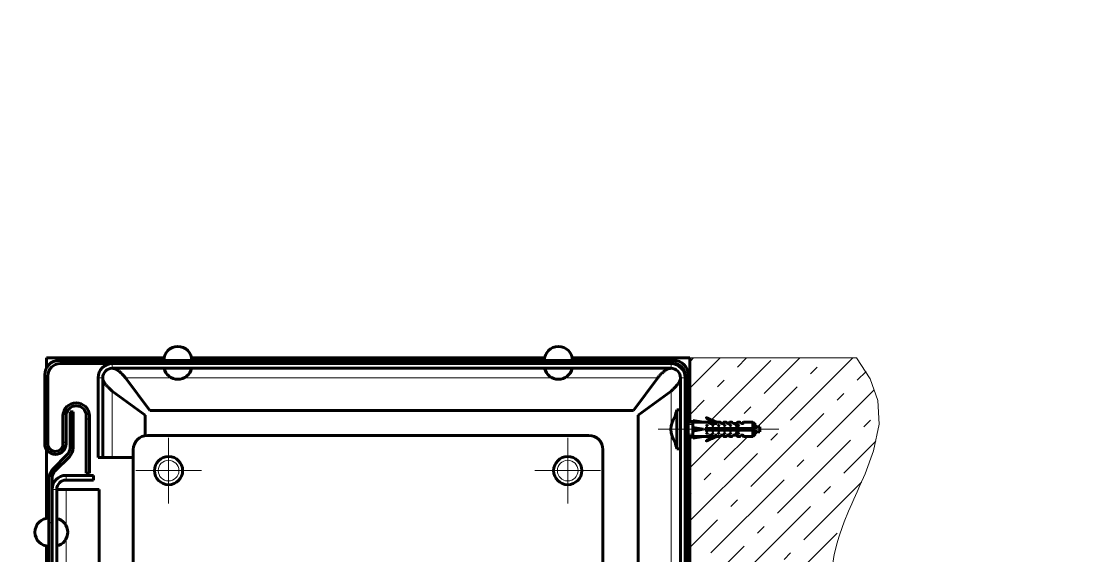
# Model space of a CAD drawing. Header units: millimetres. Extents: x 0 to 841, y 0 to 594.
# Drawn here: x 565.8 to 680.4, y 537.1 to 594 of the extents above; entities that cross this region are included whole.
import ezdxf

# ---------------------------------------------------------------- set-up
doc = ezdxf.new("R2010")
doc.units = ezdxf.units.MM
for name, pattern in [('K5LT_AXLED', [19.5, 15, -1.5, 1.5, -1.5]), ('K5LT_BASIC', [0]), ('K5LT_THIN', [0])]:
    doc.linetypes.add(name, pattern=pattern)
doc.layers.add('Системный слой (1)', color=7, linetype='Continuous', true_color=0x909090)
pattern_1 = [(45, (0, 0), (-3.535534, 3.535534), [])]

# ---------------------------------------------------------------- blocks, each defined once
blk = doc.blocks.new('U684')
at = {"layer": 'Системный слой (1)', "color": 5, "linetype": 'K5LT_BASIC', "lineweight": 60, "true_color": 0x0000ff}
for p, q in [((634.2, 556.72), (634.16, 556.69)), ((634.23, 556.75), (634.2, 556.72)), ((634.25, 556.76), (634.23, 556.75)), ((634.26, 556.77), (634.25, 556.76)), ((634.27, 556.78), (634.26, 556.77)), ((634.26, 556.77), (634.26, 556.77)), ((634.3, 556.8), (634.27, 556.78)), ((634.33, 556.83), (634.3, 556.8)), ((634.35, 556.84), (634.33, 556.83)), ((634.36, 556.85), (634.35, 556.84)), ((634.37, 556.85), (634.36, 556.85)), ((634.36, 556.85), (634.36, 556.85)), ((634.4, 556.87), (634.37, 556.85)), ((634.44, 556.9), (634.4, 556.87)), ((634.45, 556.91), (634.44, 556.9)), ((634.46, 556.91), (634.45, 556.91)), ((634.47, 556.91), (634.46, 556.91)), ((634.5, 556.93), (634.47, 556.92)), ((634.47, 556.92), (634.47, 556.91)), ((634.54, 556.95), (634.5, 556.93)), ((634.55, 556.96), (634.54, 556.95)), ((634.56, 556.97), (634.55, 556.96)), ((634.57, 556.97), (634.56, 556.97)), ((634.6, 556.99), (634.57, 556.97)), ((634.57, 556.97), (634.57, 556.97)), ((634.64, 557), (634.6, 556.99)), ((634.66, 557.01), (634.64, 557)), ((634.67, 557.01), (634.66, 557.01)), ((634.71, 557.02), (634.67, 557.01)), ((634.67, 557.01), (634.67, 557.01)), ((634.67, 557.01), (634.67, 557.01)), ((634.74, 557.04), (634.71, 557.02)), ((634.76, 557.04), (634.74, 557.04)), ((634.77, 557.04), (634.76, 557.04)), ((634.81, 557.05), (634.77, 557.04)), ((634.77, 557.04), (634.77, 557.04)), ((634.77, 557.04), (634.77, 557.04)), ((634.84, 557.06), (634.81, 557.05)), ((634.86, 557.06), (634.84, 557.06)), ((634.87, 557.06), (634.86, 557.06)), ((634.98, 557.07), (634.87, 557.06)), ((634.87, 557.06), (634.87, 557.06)), ((634.87, 557.06), (634.87, 557.06)), ((633.62, 556.14), (633.56, 556.07)), ((633.69, 556.21), (633.62, 556.14)), ((633.72, 556.25), (633.69, 556.21)), ((633.74, 556.27), (633.72, 556.25)), ((633.75, 556.28), (633.74, 556.27)), ((633.76, 556.29), (633.75, 556.28)), ((633.79, 556.32), (633.76, 556.29)), ((633.76, 556.29), (633.76, 556.29)), ((633.83, 556.36), (633.79, 556.32)), ((633.84, 556.38), (633.83, 556.36)), ((633.85, 556.39), (633.84, 556.38)), ((633.86, 556.4), (633.85, 556.39)), ((633.89, 556.43), (633.86, 556.4)), ((633.86, 556.4), (633.86, 556.4)), ((633.93, 556.47), (633.89, 556.43)), ((633.95, 556.49), (633.93, 556.47)), ((633.96, 556.5), (633.95, 556.5)), ((633.95, 556.5), (633.95, 556.49)), ((633.99, 556.53), (633.96, 556.5)), ((633.96, 556.5), (633.96, 556.5)), ((634.03, 556.57), (633.99, 556.53)), ((634.05, 556.59), (634.03, 556.57)), ((634.06, 556.59), (634.05, 556.59)), ((634.1, 556.63), (634.06, 556.6)), ((634.06, 556.6), (634.06, 556.6)), ((634.06, 556.6), (634.06, 556.59)), ((634.13, 556.66), (634.1, 556.63)), ((634.15, 556.68), (634.13, 556.66)), ((634.16, 556.69), (634.15, 556.68)), ((634.16, 556.69), (634.16, 556.69)), ((634.16, 556.69), (634.16, 556.69))]:
    blk.add_line(p, q, dxfattribs=at)
blk = doc.blocks.new('U685')
at = {"layer": 'Системный слой (1)', "color": 5, "linetype": 'K5LT_BASIC', "lineweight": 60, "true_color": 0x0000ff}
for p, q in [((574.48, 556.07), (574.48, 555.97)), ((574.48, 555.97), (574.48, 555.96)), ((574.48, 555.96), (574.48, 555.96)), ((574.48, 555.96), (574.49, 555.95)), ((574.49, 555.95), (574.49, 555.93)), ((574.49, 555.93), (574.49, 555.9)), ((574.49, 555.9), (574.5, 555.87)), ((574.5, 555.87), (574.5, 555.86)), ((574.5, 555.86), (574.5, 555.86)), ((574.5, 555.86), (574.51, 555.85)), ((574.51, 555.85), (574.51, 555.83)), ((574.51, 555.83), (574.52, 555.8)), ((574.52, 555.8), (574.53, 555.76)), ((574.53, 555.76), (574.53, 555.76)), ((574.53, 555.76), (574.54, 555.76)), ((574.54, 555.76), (574.54, 555.75)), ((574.54, 555.75), (574.55, 555.73)), ((574.55, 555.73), (574.56, 555.7)), ((574.56, 555.7), (574.58, 555.66)), ((574.58, 555.66), (574.58, 555.66)), ((574.58, 555.66), (574.58, 555.66)), ((574.58, 555.66), (574.58, 555.65)), ((574.58, 555.65), (574.59, 555.63)), ((574.59, 555.63), (574.61, 555.6)), ((574.61, 555.6), (574.63, 555.56)), ((574.63, 555.56), (574.63, 555.56)), ((574.63, 555.56), (574.63, 555.55)), ((574.63, 555.55), (574.64, 555.55)), ((574.64, 555.55), (574.65, 555.53)), ((574.65, 555.53), (574.67, 555.49)), ((574.67, 555.49), (574.7, 555.46)), ((574.7, 555.46), (574.7, 555.46)), ((574.7, 555.46), (574.7, 555.45)), ((574.7, 555.45), (574.71, 555.44)), ((574.71, 555.44), (574.72, 555.43)), ((574.72, 555.43), (574.74, 555.39)), ((574.74, 555.39), (574.77, 555.36)), ((574.77, 555.36), (574.77, 555.36)), ((574.77, 555.36), (574.78, 555.35)), ((574.78, 555.35), (574.78, 555.34)), ((574.78, 555.34), (574.8, 555.32)), ((574.8, 555.32), (574.83, 555.29)), ((574.83, 555.29), (574.85, 555.26)), ((574.85, 555.26), (574.86, 555.25)), ((574.86, 555.25), (574.86, 555.25)), ((574.86, 555.25), (574.87, 555.24)), ((574.87, 555.24), (574.88, 555.22)), ((574.88, 555.22), (574.92, 555.19)), ((574.92, 555.19), (574.95, 555.15)), ((574.95, 555.15), (574.95, 555.15)), ((574.95, 555.15), (574.95, 555.15)), ((574.95, 555.15), (574.96, 555.14)), ((574.96, 555.14), (574.98, 555.12)), ((574.98, 555.12), (575.01, 555.09)), ((575.01, 555.09), (575.04, 555.05)), ((575.04, 555.05), (575.05, 555.05)), ((575.05, 555.05), (575.05, 555.05)), ((575.05, 555.05), (575.06, 555.04)), ((575.06, 555.04), (575.08, 555.02)), ((575.08, 555.02), (575.11, 554.98)), ((575.11, 554.98), (575.15, 554.95)), ((575.15, 554.95), (575.15, 554.95)), ((575.15, 554.95), (575.16, 554.94)), ((575.16, 554.94), (575.16, 554.94)), ((575.16, 554.94), (575.18, 554.92)), ((575.18, 554.92), (575.22, 554.88)), ((575.22, 554.88), (575.26, 554.85)), ((575.26, 554.85), (575.26, 554.85)), ((575.26, 554.85), (575.26, 554.84)), ((575.26, 554.84), (575.27, 554.83)), ((575.27, 554.83), (575.29, 554.82)), ((575.29, 554.82), (575.33, 554.78)), ((575.33, 554.78), (575.41, 554.71)), ((575.41, 554.71), (575.48, 554.65))]:
    blk.add_line(p, q, dxfattribs=at)
blk = doc.blocks.new('U686')
at = {"layer": 'Системный слой (1)', "color": 5, "linetype": 'K5LT_BASIC', "lineweight": 60, "true_color": 0x0000ff}
for p, q in [((575.51, 557.07), (575.48, 557.07)), ((575.55, 557.07), (575.51, 557.07)), ((575.56, 557.06), (575.55, 557.07)), ((575.57, 557.06), (575.56, 557.06)), ((575.58, 557.06), (575.57, 557.06)), ((575.61, 557.06), (575.58, 557.06)), ((575.58, 557.06), (575.58, 557.06)), ((575.65, 557.05), (575.61, 557.06)), ((575.66, 557.05), (575.65, 557.05)), ((575.67, 557.05), (575.66, 557.05)), ((575.68, 557.04), (575.67, 557.05)), ((575.71, 557.04), (575.68, 557.04)), ((575.68, 557.04), (575.68, 557.04)), ((575.75, 557.02), (575.71, 557.04)), ((575.77, 557.02), (575.75, 557.02)), ((575.78, 557.01), (575.77, 557.02)), ((575.77, 557.02), (575.77, 557.02)), ((575.81, 557), (575.78, 557.01)), ((575.78, 557.01), (575.78, 557.01)), ((575.85, 556.99), (575.81, 557)), ((575.87, 556.98), (575.85, 556.99)), ((575.88, 556.97), (575.87, 556.98)), ((575.92, 556.95), (575.88, 556.97)), ((575.88, 556.97), (575.88, 556.97)), ((575.88, 556.97), (575.88, 556.97)), ((575.95, 556.94), (575.92, 556.95)), ((575.97, 556.93), (575.95, 556.94)), ((575.98, 556.92), (575.97, 556.93)), ((576.02, 556.9), (575.98, 556.92)), ((575.98, 556.92), (575.98, 556.92)), ((575.98, 556.92), (575.98, 556.92)), ((576.05, 556.87), (576.02, 556.9)), ((576.07, 556.86), (576.05, 556.87)), ((576.08, 556.86), (576.07, 556.86)), ((576.08, 556.85), (576.08, 556.86)), ((576.12, 556.83), (576.08, 556.85)), ((576.08, 556.85), (576.08, 556.85)), ((576.15, 556.8), (576.12, 556.83)), ((576.17, 556.79), (576.15, 556.8)), ((576.18, 556.78), (576.17, 556.79)), ((576.19, 556.78), (576.18, 556.78)), ((576.18, 556.78), (576.18, 556.78)), ((576.22, 556.75), (576.19, 556.78)), ((576.26, 556.72), (576.22, 556.75)), ((576.27, 556.71), (576.26, 556.72)), ((576.28, 556.7), (576.27, 556.71)), ((576.29, 556.7), (576.28, 556.7)), ((576.29, 556.69), (576.29, 556.7)), ((576.32, 556.66), (576.29, 556.69)), ((576.36, 556.63), (576.32, 556.66)), ((576.37, 556.62), (576.36, 556.63)), ((576.38, 556.61), (576.37, 556.62)), ((576.39, 556.6), (576.38, 556.61)), ((576.42, 556.57), (576.39, 556.6)), ((576.39, 556.6), (576.39, 556.6)), ((576.46, 556.54), (576.42, 556.57)), ((576.48, 556.52), (576.46, 556.54)), ((576.48, 556.51), (576.48, 556.52)), ((576.49, 556.51), (576.48, 556.51)), ((576.49, 556.5), (576.49, 556.51)), ((576.52, 556.47), (576.49, 556.5)), ((576.56, 556.44), (576.52, 556.47)), ((576.58, 556.42), (576.56, 556.44)), ((576.59, 556.41), (576.58, 556.42)), ((576.59, 556.4), (576.59, 556.41)), ((576.62, 556.37), (576.59, 556.4)), ((576.59, 556.4), (576.59, 556.4)), ((576.66, 556.33), (576.62, 556.37)), ((576.68, 556.31), (576.66, 556.33)), ((576.69, 556.3), (576.68, 556.31)), ((576.69, 556.29), (576.69, 556.3)), ((576.69, 556.3), (576.69, 556.3)), ((576.9, 556.07), (576.69, 556.29))]:
    blk.add_line(p, q, dxfattribs=at)
blk = doc.blocks.new('U687')
at = {"layer": 'Системный слой (1)', "color": 5, "linetype": 'K5LT_BASIC', "lineweight": 60, "true_color": 0x0000ff}
for p, q in [((635.83, 555.58), (635.84, 555.6)), ((635.83, 555.57), (635.83, 555.58)), ((635.84, 555.6), (635.86, 555.63)), ((635.86, 555.63), (635.88, 555.66)), ((635.88, 555.67), (635.89, 555.68)), ((635.88, 555.66), (635.88, 555.67)), ((635.88, 555.67), (635.88, 555.67)), ((635.89, 555.7), (635.91, 555.73)), ((635.89, 555.68), (635.89, 555.7)), ((635.91, 555.73), (635.92, 555.77)), ((635.92, 555.77), (635.93, 555.78)), ((635.92, 555.77), (635.92, 555.77)), ((635.92, 555.77), (635.92, 555.77)), ((635.93, 555.8), (635.94, 555.83)), ((635.93, 555.78), (635.93, 555.8)), ((635.94, 555.83), (635.95, 555.87)), ((635.95, 555.87), (635.96, 555.88)), ((635.95, 555.87), (635.95, 555.87)), ((635.95, 555.87), (635.95, 555.87)), ((635.96, 555.9), (635.97, 555.93)), ((635.96, 555.88), (635.96, 555.9)), ((635.97, 556), (635.98, 556.04)), ((635.97, 555.98), (635.97, 556)), ((635.97, 555.97), (635.97, 555.98)), ((635.97, 555.98), (635.97, 555.98)), ((635.97, 555.93), (635.97, 555.97)), ((635.97, 555.97), (635.97, 555.97)), ((635.98, 556.04), (635.98, 556.07)), ((634.98, 554.65), (635.2, 554.85)), ((635.2, 554.85), (635.21, 554.86)), ((635.2, 554.85), (635.2, 554.85)), ((635.21, 554.86), (635.22, 554.87)), ((635.22, 554.87), (635.24, 554.89)), ((635.24, 554.89), (635.28, 554.92)), ((635.28, 554.92), (635.31, 554.95)), ((635.31, 554.95), (635.31, 554.96)), ((635.31, 554.96), (635.32, 554.96)), ((635.32, 554.97), (635.34, 554.99)), ((635.32, 554.96), (635.32, 554.97)), ((635.34, 554.99), (635.38, 555.02)), ((635.38, 555.02), (635.41, 555.06)), ((635.41, 555.06), (635.41, 555.06)), ((635.41, 555.06), (635.42, 555.06)), ((635.42, 555.06), (635.43, 555.07)), ((635.43, 555.07), (635.45, 555.09)), ((635.45, 555.09), (635.48, 555.12)), ((635.48, 555.12), (635.51, 555.16)), ((635.51, 555.16), (635.51, 555.16)), ((635.51, 555.16), (635.52, 555.16)), ((635.52, 555.17), (635.54, 555.19)), ((635.52, 555.16), (635.52, 555.17)), ((635.54, 555.19), (635.57, 555.23)), ((635.57, 555.23), (635.6, 555.26)), ((635.6, 555.26), (635.6, 555.26)), ((635.6, 555.26), (635.61, 555.26)), ((635.61, 555.27), (635.63, 555.29)), ((635.61, 555.26), (635.61, 555.27)), ((635.63, 555.29), (635.66, 555.33)), ((635.66, 555.33), (635.69, 555.36)), ((635.69, 555.37), (635.7, 555.38)), ((635.69, 555.36), (635.69, 555.37)), ((635.69, 555.36), (635.69, 555.36)), ((635.7, 555.38), (635.71, 555.39)), ((635.71, 555.39), (635.74, 555.43)), ((635.74, 555.43), (635.76, 555.46)), ((635.76, 555.47), (635.77, 555.48)), ((635.76, 555.46), (635.76, 555.47)), ((635.76, 555.46), (635.76, 555.46)), ((635.77, 555.48), (635.78, 555.49)), ((635.78, 555.49), (635.8, 555.53)), ((635.8, 555.53), (635.82, 555.56)), ((635.82, 555.56), (635.83, 555.56)), ((635.83, 555.56), (635.83, 555.57))]:
    blk.add_line(p, q, dxfattribs=at)
blk = doc.blocks.new('U699')
at = {"layer": 'Системный слой (1)', "color": 7, "linetype": 'K5LT_THIN', "lineweight": 18}
for start, end in [(0, 180), (180, 0)]:
    blk.add_arc((581.48, 546.17), 1.1, start, end, dxfattribs=at)
blk = doc.blocks.new('U700')
at = {"layer": 'Системный слой (1)', "color": 5, "linetype": 'K5LT_BASIC', "lineweight": 60, "true_color": 0x0000ff}
for start, end in [(0, 180), (180, 0)]:
    blk.add_arc((581.48, 546.17), 1.5, start, end, dxfattribs=at)
blk = doc.blocks.new('U703')
at = {"layer": 'Системный слой (1)', "color": 7, "linetype": 'K5LT_THIN', "lineweight": 18}
for start, end in [(0, 180), (180, 0)]:
    blk.add_arc((623.98, 546.17), 1.1, start, end, dxfattribs=at)
blk = doc.blocks.new('U704')
at = {"layer": 'Системный слой (1)', "color": 5, "linetype": 'K5LT_BASIC', "lineweight": 60, "true_color": 0x0000ff}
for start, end in [(0, 180), (180, 0)]:
    blk.add_arc((623.98, 546.17), 1.5, start, end, dxfattribs=at)
blk = doc.blocks.new('U761')
at = {"layer": 'Системный слой (1)', "color": 7, "linetype": 'K5LT_THIN', "lineweight": 18}
for p, q in [((654.73, 558.17), (656.18, 555.96)), ((656.18, 555.96), (656.98, 553.63)), ((656.98, 553.63), (657.12, 551.13)), ((657.12, 551.13), (656.55, 548.29)), ((656.55, 548.29), (655.63, 545.82)), ((655.63, 545.82), (655.08, 544.57)), ((655.08, 544.57), (654.79, 543.92)), ((654.44, 543.14), (654.21, 542.62)), ((654.61, 543.53), (654.44, 543.14)), ((654.79, 543.92), (654.61, 543.53)), ((653.87, 541.85), (653.41, 540.7)), ((654.21, 542.62), (653.87, 541.85)), ((653.41, 540.7), (652.95, 539.41)), ((652.67, 538.48), (652.36, 537.23)), ((652.85, 539.1), (652.67, 538.48)), ((652.95, 539.41), (652.85, 539.1)), ((652.36, 537.23), (651.95, 534.69)), ((651.95, 534.69), (651.76, 529.92)), ((651.76, 529.92), (651.92, 527.16)), ((651.92, 527.16), (651.94, 526.88)), ((651.94, 526.88), (651.99, 526.33)), ((651.99, 526.33), (652.11, 525.22)), ((652.11, 525.22), (652.39, 523.02)), ((652.39, 523.02), (652.82, 520.2)), ((652.82, 520.2), (653.07, 518.69)), ((653.07, 518.69), (653.23, 517.75)), ((653.23, 517.75), (653.37, 516.94)), ((653.37, 516.94), (653.53, 515.98)), ((653.53, 515.98), (653.75, 514.69)), ((653.75, 514.69), (654.04, 512.81)), ((654.04, 512.81), (654.18, 511.83)), ((654.18, 511.83), (654.23, 511.51)), ((654.23, 511.51), (654.32, 510.85)), ((654.32, 510.85), (654.47, 509.54)), ((654.47, 509.54), (654.72, 506.91)), ((654.72, 506.91), (654.81, 502.64)), ((654.81, 502.64), (654.19, 497.46)), ((654.19, 497.46), (653.55, 495.14)), ((653.55, 495.14), (653.42, 494.75)), ((653.13, 494), (652.48, 492.52)), ((653.42, 494.75), (653.13, 494)), ((652.48, 492.52), (650.84, 489.71)), ((650.84, 489.71), (648.07, 486.32)), ((648.07, 486.32), (644.67, 483.4)), ((644.67, 483.4), (640.82, 481.16)), ((640.82, 481.16), (636.77, 479.72)), ((636.77, 479.72), (636.7, 479.71))]:
    blk.add_line(p, q, dxfattribs=at)
blk = doc.blocks.new('U763')
at = {"layer": 'Системный слой (1)', "color": 30, "linetype": 'K5LT_AXLED', "lineweight": 18, "true_color": 0xff8000}
for q in [(581.48, 549.67), (577.98, 546.17), (581.48, 542.67), (584.98, 546.17)]:
    blk.add_line((581.48, 546.17), q, dxfattribs=at)
blk = doc.blocks.new('U764')
at = {"layer": 'Системный слой (1)', "color": 30, "linetype": 'K5LT_AXLED', "lineweight": 18, "true_color": 0xff8000}
for q in [(623.98, 549.67), (620.48, 546.17), (623.98, 542.67), (627.48, 546.17)]:
    blk.add_line((623.98, 546.17), q, dxfattribs=at)

msp = doc.modelspace()

# ---------------------------------------------------------------- hatches: boundary and pattern name
at = {"layer": 'Системный слой (1)'}
h = msp.add_hatch(dxfattribs=at)
h.set_pattern_fill('Металл', angle=45, style=0, pattern_type=0)
h.set_pattern_definition(pattern_1)
h.paths.add_polyline_path([(569.9521, 557.5692), (635.3021, 557.5692), (636.1701, 557.1862), (636.4771, 556.3942), (636.4771, 498.4904), (636.862, 497.5566), (636.8652, 497.5534), (638.8149, 495.6037), (639.1591, 494.7728), (639.1591, 490.6442), (638.8882, 489.9901), (638.2341, 489.7192), (637.58, 489.9901), (637.3091, 490.6442), (637.3091, 492.8942), (636.9841, 492.8942), (636.9841, 490.6442), (637.3681, 489.7428), (638.2842, 489.3952), (639.1695, 489.815), (639.4841, 490.6442), (639.4841, 494.7728), (639.0974, 495.7781), (639.0448, 495.8335), (637.095, 497.7833), (636.8021, 498.4904), (636.8021, 556.3942), (636.4154, 557.3994), (635.4548, 557.8864), (635.3021, 557.8942), (569.8021, 557.8942), (568.7969, 557.5075), (568.3099, 556.5469), (568.3021, 556.3942), (568.3021, 549.0267), (568.6845, 548.1782), (569.5733, 547.9027), (570.3685, 548.3861), (570.5671, 549.0267), (570.5671, 551.9892), (570.9486, 552.8129), (571.8235, 553.0547), (572.5738, 552.5437), (572.7271, 551.9892), (572.7271, 545.8942), (573.0521, 545.8942), (573.0521, 551.9892), (572.6663, 552.9562), (571.7209, 553.3922), (570.7349, 553.0578), (570.2499, 552.1365), (570.2421, 551.9892), (570.2421, 549.0267), (570.0056, 548.4557), (569.4346, 548.2192), (568.8636, 548.4557), (568.6271, 549.0267), (568.6271, 556.2442), (569.012, 557.1779), (569.9431, 557.5691)])
h = msp.add_hatch(dxfattribs=at)
h.set_pattern_fill('Бетон', angle=45, style=0, pattern_type=0)
h.set_pattern_definition([(45, (0, 0), (-2.828427, 2.828427), [11, -5]), (45, (9.1924, 9.1924), (-2.828427, 2.828427), [1, -15]), (45, (4.2426, 7.071), (-2.828427, 2.828427), [11, -5]), (45, (13.435, 16.2635), (-2.828427, 2.828427), [1, -15])])
h.paths.add_polyline_path([(636.7021, 479.707), (640.6039, 481.0613), (644.3699, 483.1975), (647.8018, 486.0505), (650.681, 489.4769), (652.8272, 493.2749), (653.6788, 495.5187), (653.7967, 495.9043), (654.0109, 496.6819), (654.3569, 498.2605), (654.7526, 501.4931), (654.7379, 506.5691), (654.2985, 510.9829), (654.1371, 512.1568), (654.0901, 512.481), (653.9936, 513.1276), (653.792, 514.4142), (653.4624, 516.4061), (653.2714, 517.5321), (653.1305, 518.3614), (652.9851, 519.2235), (652.8019, 520.3322), (652.5554, 521.8948), (652.2333, 524.1829), (651.894, 527.4358), (651.8731, 527.7136), (651.8357, 528.2701), (651.7797, 529.3859), (651.7544, 531.6224), (652.144, 536.0712), (653.0496, 539.714), (653.156, 540.0208), (653.3812, 540.6316), (653.8715, 541.8431), (654.369, 542.9831), (654.6348, 543.5753), (654.8052, 543.9533), (654.9854, 544.3537), (655.2307, 544.9033), (655.5797, 545.7054), (656.0637, 546.8962), (656.6648, 548.6781), (657.1391, 551.3701), (656.8452, 554.2248), (655.7407, 556.7445), (654.7271, 558.1692), (636.9771, 558.1692), (636.9771, 551.4129), (637.2819, 551.4129), (637.2819, 551.5067), (638.4146, 551.3192), (638.9777, 551.3192), (638.9909, 551.3137), (639.1057, 551.1989), (639.1322, 551.1879), (639.2667, 551.1879), (639.2932, 551.1989), (639.3042, 551.2254), (639.3042, 551.3004), (639.3097, 551.3137), (639.3229, 551.3192), (639.5778, 551.3192), (638.757, 551.7642), (638.7472, 551.7783), (638.7502, 551.7953), (638.7644, 551.8051), (638.7799, 551.8028), (639.9494, 551.3192), (640.2307, 551.3192), (640.244, 551.3137), (640.3587, 551.1989), (640.3852, 551.1879), (640.5197, 551.1879), (640.5462, 551.1989), (640.5572, 551.2254), (640.5572, 551.3004), (640.5627, 551.3137), (640.576, 551.3192), (640.8572, 551.3192), (640.8705, 551.3137), (640.9852, 551.1989), (641.0118, 551.1879), (641.1462, 551.1879), (641.1727, 551.1989), (641.1837, 551.2254), (641.1837, 551.3004), (641.1892, 551.3137), (641.2025, 551.3192), (641.4837, 551.3192), (641.497, 551.3137), (641.6118, 551.1989), (641.6383, 551.1879), (641.7727, 551.1879), (641.9978, 551.1879), (642.0243, 551.1989), (642.0353, 551.2254), (642.0353, 551.3004), (642.0408, 551.3137), (642.0541, 551.3192), (642.3353, 551.3192), (642.3486, 551.3137), (642.4634, 551.1989), (642.4899, 551.1879), (642.6243, 551.1879), (642.6509, 551.1989), (642.6618, 551.2254), (642.6618, 551.3004), (642.6673, 551.3137), (642.6806, 551.3192), (643.6931, 551.3192), (643.9743, 551.0379), (643.9743, 550.8504), (644.4431, 550.8504), (644.4431, 550.5692), (644.4431, 550.2879), (643.9743, 550.2879), (643.9743, 550.1004), (643.6931, 549.8192), (642.6806, 549.8192), (642.6673, 549.8247), (642.6618, 549.8379), (642.6618, 549.9129), (642.6509, 549.9394), (642.6243, 549.9504), (642.4899, 549.9504), (642.4634, 549.9394), (642.3486, 549.8247), (642.3353, 549.8192), (642.0541, 549.8192), (642.0408, 549.8247), (642.0353, 549.8379), (642.0353, 549.9129), (642.0243, 549.9394), (641.9978, 549.9504), (641.7727, 549.9504), (641.6383, 549.9504), (641.6118, 549.9394), (641.497, 549.8247), (641.4837, 549.8192), (641.2025, 549.8192), (641.1892, 549.8247), (641.1837, 549.8379), (641.1837, 549.9129), (641.1727, 549.9394), (641.1462, 549.9504), (641.0118, 549.9504), (640.9852, 549.9394), (640.8705, 549.8247), (640.8572, 549.8192), (640.576, 549.8192), (640.5627, 549.8247), (640.5572, 549.8379), (640.5572, 549.9129), (640.5462, 549.9394), (640.5197, 549.9504), (640.3852, 549.9504), (640.3587, 549.9394), (640.244, 549.8247), (640.2307, 549.8192), (639.9494, 549.8192), (638.7799, 549.3355), (638.7628, 549.3336), (638.7494, 549.3444), (638.7475, 549.3615), (638.757, 549.3741), (639.5778, 549.8192), (639.3229, 549.8192), (639.3097, 549.8247), (639.3042, 549.8379), (639.3042, 549.9129), (639.2932, 549.9394), (639.2667, 549.9504), (639.1322, 549.9504), (639.1057, 549.9394), (638.9909, 549.8247), (638.9777, 549.8192), (638.4146, 549.8192), (637.2819, 549.6317), (637.2819, 549.7254), (636.9771, 549.7254), (636.9771, 508.9129), (637.2819, 508.9129), (637.2819, 509.0067), (638.4146, 508.8192), (638.9777, 508.8192), (638.9909, 508.8137), (639.1057, 508.6989), (639.1322, 508.6879), (639.2667, 508.6879), (639.2932, 508.6989), (639.3042, 508.7254), (639.3042, 508.8004), (639.3097, 508.8137), (639.3229, 508.8192), (639.5778, 508.8192), (638.757, 509.2642), (638.7472, 509.2783), (638.7502, 509.2953), (638.7644, 509.3051), (638.7799, 509.3028), (639.9494, 508.8192), (640.2307, 508.8192), (640.244, 508.8137), (640.3587, 508.6989), (640.3852, 508.6879), (640.5197, 508.6879), (640.5462, 508.6989), (640.5572, 508.7254), (640.5572, 508.8004), (640.5627, 508.8137), (640.576, 508.8192), (640.8572, 508.8192), (640.8705, 508.8137), (640.9852, 508.6989), (641.0118, 508.6879), (641.1462, 508.6879), (641.1727, 508.6989), (641.1837, 508.7254), (641.1837, 508.8004), (641.1892, 508.8137), (641.2025, 508.8192), (641.4837, 508.8192), (641.497, 508.8137), (641.6118, 508.6989), (641.6383, 508.6879), (641.7727, 508.6879), (641.9978, 508.6879), (642.0243, 508.6989), (642.0353, 508.7254), (642.0353, 508.8004), (642.0408, 508.8137), (642.0541, 508.8192), (642.3353, 508.8192), (642.3486, 508.8137), (642.4634, 508.6989), (642.4899, 508.6879), (642.6243, 508.6879), (642.6509, 508.6989), (642.6618, 508.7254), (642.6618, 508.8004), (642.6673, 508.8137), (642.6806, 508.8192), (643.6931, 508.8192), (643.9743, 508.5379), (643.9743, 508.3504), (644.4431, 508.3504), (644.4431, 508.0692), (644.4431, 507.7879), (643.9743, 507.7879), (643.9743, 507.6004), (643.6931, 507.3192), (642.6806, 507.3192), (642.6673, 507.3247), (642.6618, 507.3379), (642.6618, 507.4129), (642.6509, 507.4394), (642.6243, 507.4504), (642.4899, 507.4504), (642.4634, 507.4394), (642.3486, 507.3247), (642.3353, 507.3192), (642.0541, 507.3192), (642.0408, 507.3247), (642.0353, 507.3379), (642.0353, 507.4129), (642.0243, 507.4394), (641.9978, 507.4504), (641.7727, 507.4504), (641.6383, 507.4504), (641.6118, 507.4394), (641.497, 507.3247), (641.4837, 507.3192), (641.2025, 507.3192), (641.1892, 507.3247), (641.1837, 507.3379), (641.1837, 507.4129), (641.1727, 507.4394), (641.1462, 507.4504), (641.0118, 507.4504), (640.9852, 507.4394), (640.8705, 507.3247), (640.8572, 507.3192), (640.576, 507.3192), (640.5627, 507.3247), (640.5572, 507.3379), (640.5572, 507.4129), (640.5462, 507.4394), (640.5197, 507.4504), (640.3852, 507.4504), (640.3587, 507.4394), (640.244, 507.3247), (640.2307, 507.3192), (639.9494, 507.3192), (638.7799, 506.8355), (638.7628, 506.8336), (638.7494, 506.8444), (638.7475, 506.8615), (638.757, 506.8741), (639.5778, 507.3192), (639.3229, 507.3192), (639.3097, 507.3247), (639.3042, 507.3379), (639.3042, 507.4129), (639.2932, 507.4394), (639.2667, 507.4504), (639.1322, 507.4504), (639.1057, 507.4394), (638.9909, 507.3247), (638.9777, 507.3192), (638.4146, 507.3192), (637.2819, 507.1317), (637.2819, 507.2254), (636.9771, 507.2254), (636.9771, 497.9252), (637.095, 497.7833), (639.0448, 495.8335), (639.4821, 494.8493), (639.4841, 494.7728), (639.4841, 490.6442), (639.1001, 489.7428), (638.184, 489.3952), (637.2987, 489.815), (636.9841, 490.6442), (636.9841, 492.8942), (637.3091, 492.8942), (637.3091, 490.6442), (637.58, 489.9901), (638.2341, 489.7192), (638.8882, 489.9901), (639.1591, 490.6442), (639.1591, 494.7728), (638.8149, 495.6037), (636.9771, 497.4415), (636.9771, 489.6692), (636.7021, 489.6692)])
h = msp.add_hatch(dxfattribs=at)
h.set_pattern_fill('Металл', angle=45, style=0, pattern_type=0)
h.set_pattern_definition(pattern_1)
h.paths.add_polyline_path([(623.5259, 487.764), (619.0638, 487.764), (618.233, 488.1081), (616.46, 489.8811), (615.5276, 490.2692), (615.5231, 490.2692), (587.0157, 490.2692), (586.1849, 490.6133), (569.4213, 507.377), (569.0771, 508.2078), (569.0771, 545.3152), (569.4213, 546.146), (570.9291, 547.6538), (571.3171, 548.5862), (571.3171, 548.5907), (571.3171, 552.4194), (570.9921, 552.4194), (570.9921, 548.5907), (570.6993, 547.8836), (569.1915, 546.3758), (568.7541, 545.3916), (568.7521, 545.3152), (568.7521, 508.2078), (569.1388, 507.2026), (569.1915, 507.1471), (585.9551, 490.3835), (586.9393, 489.9461), (587.0157, 489.9442), (615.5231, 489.9442), (616.2302, 489.6513), (618.0032, 487.8783), (618.9874, 487.4409), (619.0638, 487.439), (623.5275, 487.439), (624.4289, 487.823), (624.7765, 488.739), (624.3567, 489.6243), (623.5275, 489.939), (621.2775, 489.939), (621.2775, 489.614), (623.5259, 489.614), (624.18, 489.343), (624.4509, 488.689), (624.18, 488.0349)])

# ---------------------------------------------------------------- linework, layer by layer
at = {"layer": 'Системный слой (1)', "color": 5, "linetype": 'K5LT_BASIC', "lineweight": 60, "true_color": 0x0000ff}
for p, q in [((568.4771, 558.1692), (568.4771, 557.0973)), ((580.993, 558.1692), (568.4771, 558.1692)), ((635.3021, 557.8942), (569.8021, 557.8942)), ((621.512, 558.1692), (583.9422, 558.1692)), ((636.9771, 558.1692), (624.4612, 558.1692)), ((636.9771, 551.4129), (636.9771, 558.1692)), ((569.9521, 557.5692), (635.3021, 557.5692)), ((575.4771, 557.0692), (581.2149, 557.0692)), ((581.2149, 557.0692), (624.2393, 557.0692)), ((624.2393, 557.0692), (634.9771, 557.0692)), ((568.3021, 556.3942), (568.3021, 549.0267)), ((568.6271, 549.0267), (568.6271, 556.2442)), ((573.9771, 556.0692), (573.9771, 547.5692)), ((574.4771, 547.5692), (574.4771, 556.0692)), ((579.4771, 552.5692), (576.898, 556.0692)), ((633.5563, 556.0692), (630.9771, 552.5692)), ((635.9771, 556.0692), (635.9771, 502.5692)), ((636.4771, 556.3942), (636.4771, 498.4904)), ((636.8021, 498.4904), (636.8021, 556.3942)), ((575.4771, 554.6483), (578.9771, 552.0692)), ((631.4771, 552.0692), (634.9771, 554.6483)), ((571.3171, 552.4194), (570.9921, 552.4194)), ((570.9921, 552.4194), (570.9921, 548.5907)), ((571.3171, 548.5907), (571.3171, 552.4194)), ((579.4771, 552.5692), (630.9771, 552.5692)), ((635.6021, 552.6317), (635.9771, 552.6317)), ((635.6021, 552.6317), (635.6021, 548.5067)), ((570.2421, 551.9892), (570.2421, 549.0267)), ((570.5671, 549.0267), (570.5671, 551.9892)), ((572.7271, 551.9892), (572.7271, 545.8942)), ((573.0521, 545.8942), (573.0521, 551.9892)), ((578.9771, 549.8982), (578.9771, 552.0692)), ((631.4771, 552.0692), (631.4771, 506.6692)), ((636.8021, 551.4129), (637.2819, 551.4129)), ((637.2819, 551.3192), (636.8021, 551.3189)), ((637.2819, 551.5067), (638.4146, 551.3192)), ((637.2819, 549.6317), (637.2819, 551.5067)), ((638.9777, 551.3192), (637.2819, 551.3192)), ((639.1057, 551.1989), (638.9909, 551.3137)), ((639.2667, 551.1879), (639.1322, 551.1879)), ((639.2667, 551.1879), (639.7587, 551.1879)), ((639.3042, 551.2254), (639.3042, 551.3004)), ((639.5803, 551.3192), (639.3229, 551.3192)), ((639.7322, 551.1989), (639.637, 551.2941)), ((639.8932, 551.1879), (639.7587, 551.1879)), ((640.2307, 551.3192), (639.9494, 551.3192)), ((640.3587, 551.1989), (640.244, 551.3137)), ((640.5197, 551.1879), (640.3852, 551.1879)), ((640.5572, 551.2254), (640.5572, 551.3004)), ((640.8572, 551.3192), (640.576, 551.3192)), ((640.9852, 551.1989), (640.8705, 551.3137)), ((641.1462, 551.1879), (641.0118, 551.1879)), ((641.1837, 551.2254), (641.1837, 551.3004)), ((641.4837, 551.3192), (641.2025, 551.3192)), ((641.6118, 551.1989), (641.497, 551.3137)), ((641.7727, 551.1879), (641.6383, 551.1879)), ((641.9978, 551.1879), (641.7727, 551.1879)), ((642.0353, 551.2254), (642.0353, 551.3004)), ((642.3353, 551.3192), (642.0541, 551.3192)), ((642.4634, 551.1989), (642.3486, 551.3137)), ((642.6243, 551.1879), (642.4899, 551.1879)), ((642.6618, 551.2254), (642.6618, 551.3004)), ((643.6931, 551.3192), (642.6806, 551.3192)), ((643.9743, 551.0379), (643.6931, 551.3192)), ((643.6931, 551.3192), (643.6931, 550.6629)), ((643.9743, 551.0379), (643.9743, 550.6629)), ((626.2271, 549.9192), (579.2271, 549.9192)), ((637.2819, 550.7567), (638.4146, 550.5692)), ((637.2819, 550.3817), (638.4146, 550.5692)), ((643.9771, 550.6629), (638.6021, 550.6629)), ((638.6021, 550.6629), (638.6021, 550.4754)), ((643.9771, 550.4754), (638.6021, 550.4754)), ((638.7837, 550.9899), (638.7349, 550.8922)), ((638.7837, 550.1485), (638.7349, 550.2462)), ((638.8661, 550.8922), (638.8173, 550.9899)), ((638.8661, 550.2462), (638.8173, 550.1485)), ((639.1057, 549.9394), (638.9909, 549.8247)), ((639.2667, 549.9504), (639.1322, 549.9504)), ((639.3042, 549.9129), (639.3042, 549.8379)), ((639.4102, 550.9899), (639.3614, 550.8922)), ((639.4102, 550.1485), (639.3614, 550.2462)), ((639.4926, 550.8922), (639.4438, 550.9899)), ((639.4926, 550.2462), (639.4438, 550.1485)), ((639.7322, 549.9394), (639.639, 549.8462)), ((639.8932, 549.9504), (639.7587, 549.9504)), ((640.0367, 550.9899), (639.9879, 550.8922)), ((640.0367, 550.1485), (639.9879, 550.2462)), ((640.1191, 550.8922), (640.0703, 550.9899)), ((640.1191, 550.2462), (640.0703, 550.1485)), ((640.3587, 549.9394), (640.244, 549.8247)), ((640.5197, 549.9504), (640.3852, 549.9504)), ((640.5572, 549.9129), (640.5572, 549.8379)), ((640.6633, 550.9899), (640.6144, 550.8922)), ((640.6633, 550.1485), (640.6144, 550.2462)), ((640.7457, 550.8922), (640.6968, 550.9899)), ((640.7457, 550.2462), (640.6968, 550.1485)), ((640.9852, 549.9394), (640.8705, 549.8247)), ((641.1462, 549.9504), (641.0118, 549.9504)), ((641.1837, 549.9129), (641.1837, 549.8379)), ((641.2898, 550.9899), (641.2409, 550.8922)), ((641.2898, 550.1485), (641.2409, 550.2462)), ((641.3722, 550.8922), (641.3233, 550.9899)), ((641.3722, 550.2462), (641.3233, 550.1485)), ((641.6118, 549.9394), (641.497, 549.8247)), ((641.7727, 549.9504), (641.6383, 549.9504)), ((641.9978, 549.9504), (641.7727, 549.9504)), ((641.9163, 550.9899), (641.8674, 550.8922)), ((641.9163, 550.1485), (641.8674, 550.2462)), ((641.9987, 550.8922), (641.9498, 550.9899)), ((641.9987, 550.2462), (641.9498, 550.1485)), ((642.0353, 549.9129), (642.0353, 549.8379)), ((642.1414, 550.9899), (642.0925, 550.8922)), ((642.1414, 550.1485), (642.0925, 550.2462)), ((642.2238, 550.8922), (642.1749, 550.9899)), ((642.2238, 550.2462), (642.1749, 550.1485)), ((642.4634, 549.9394), (642.3486, 549.8247)), ((642.6243, 549.9504), (642.4899, 549.9504)), ((642.6618, 549.9129), (642.6618, 549.8379)), ((643.631, 550.5692), (643.631, 550.6629)), ((643.631, 550.5692), (643.631, 550.4754)), ((643.6931, 549.8192), (643.6931, 550.4754)), ((643.9743, 550.1004), (643.6931, 549.8192)), ((644.4431, 550.8504), (643.9743, 550.8504)), ((643.9743, 550.1004), (643.9743, 550.4754)), ((644.4431, 550.2879), (643.9743, 550.2879)), ((644.4431, 550.5692), (644.4431, 550.8504)), ((644.4431, 550.5692), (644.4431, 550.2879)), ((637.2819, 549.8192), (636.8021, 549.8192)), ((636.8021, 549.7254), (637.2819, 549.7254)), ((636.9771, 508.9129), (636.9771, 549.7254)), ((638.9777, 549.8192), (637.2819, 549.8192)), ((637.2819, 549.6317), (638.4146, 549.8192)), ((639.5778, 549.8192), (639.3229, 549.8192)), ((640.2307, 549.8192), (639.9494, 549.8192)), ((640.8572, 549.8192), (640.576, 549.8192)), ((641.4837, 549.8192), (641.2025, 549.8192)), ((642.3353, 549.8192), (642.0541, 549.8192)), ((643.6931, 549.8192), (642.6806, 549.8192)), ((568.4771, 548.4219), (568.4771, 541.09)), ((570.6993, 547.8836), (569.1915, 546.3758)), ((569.4213, 546.146), (570.9291, 547.6538)), ((573.9771, 547.5692), (574.4771, 547.5692)), ((574.4771, 547.5692), (575.4771, 547.5692)), ((575.4771, 547.5692), (577.7271, 547.5692)), ((577.7271, 548.4192), (577.7271, 501.4192)), ((627.7271, 506.8961), (627.7271, 548.4192)), ((635.6021, 548.5067), (635.9771, 548.5067)), ((568.7521, 545.3152), (568.7521, 508.2078)), ((569.0771, 508.2078), (569.0771, 545.3152)), ((573.4771, 545.6692), (570.5771, 545.6692)), ((572.7271, 545.8942), (573.0521, 545.8942)), ((573.4771, 545.1692), (573.4771, 545.6692)), ((569.5771, 508.5405), (569.5771, 544.1692)), ((570.5771, 544.1692), (569.5771, 544.1692)), ((570.5771, 545.1692), (573.4771, 545.1692)), ((574.0771, 544.1692), (570.5771, 544.1692)), ((574.0771, 508.5405), (574.0771, 544.1692)), ((568.4771, 538.1409), (568.4771, 517.44))]:
    msp.add_line(p, q, dxfattribs=at)
at = {"layer": 'Системный слой (1)', "color": 7, "linetype": 'K5LT_THIN', "lineweight": 18}
for p, q in [((636.9771, 558.1692), (654.7271, 558.1692)), ((575.4771, 557.5692), (575.4771, 557.0692)), ((634.9771, 557.0692), (634.9771, 557.5692)), ((574.4771, 556.0692), (573.9771, 556.0692)), ((576.898, 556.0692), (581.7645, 556.0692)), ((583.1707, 556.0692), (622.2835, 556.0692)), ((623.6897, 556.0692), (633.5563, 556.0692)), ((636.4771, 556.0692), (635.9771, 556.0692)), ((575.4771, 547.5692), (575.4771, 554.6483)), ((634.9771, 554.6483), (634.9771, 506.6231)), ((636.8021, 551.0942), (637.2819, 551.0942)), ((636.8021, 550.0442), (637.2819, 550.0442)), ((570.5771, 545.6692), (570.5771, 545.1692)), ((569.5771, 544.1692), (569.0771, 544.1692)), ((570.5771, 540.3185), (570.5771, 544.1692)), ((570.5771, 516.6685), (570.5771, 538.9123))]:
    msp.add_line(p, q, dxfattribs=at)
at = {"layer": 'Системный слой (1)', "color": 30, "linetype": 'K5LT_AXLED', "lineweight": 18, "true_color": 0xff8000}
msp.add_line((646.4431, 550.5692), (633.6021, 550.5692), dxfattribs=at)
at = {"layer": 'Системный слой (1)', "color": 5, "linetype": 'K5LT_BASIC', "lineweight": 60, "true_color": 0x0000ff}
for centre, radius, start, end in [((582.4676, 557.8942), 1.5, 0, 180), ((622.9866, 557.8942), 1.5, 0, 180), ((569.8021, 556.3942), 1.5, 90, 180), ((635.3021, 556.3942), 1.5, 0, 90), ((569.9521, 556.2442), 1.325, 90, 180), ((575.4771, 556.0692), 1.5, 90, 180), ((575.4771, 556.0692), 1, 90, 180), ((582.4676, 557.3942), 1.5, 192.513326, 347.486675), ((622.9866, 557.3942), 1.5, 192.513325, 347.486674), ((634.9771, 556.0692), 1.5, 0, 90), ((634.9771, 556.0692), 1, 0, 90), ((635.3021, 556.3942), 1.175, 0, 90), ((571.6471, 551.9892), 1.405, 0, 180), ((571.6471, 551.9892), 1.08, 0, 180), ((642.1155, 550.5692), 6.8322, 162.429403, 168.282675), ((637.2826, 550.5692), 2.318, 143.232521, 216.767479), ((638.7691, 551.7831), 0.0225, 61.298926, 237.238461), ((642.1285, 557.0034), 6.2303, 237.238461, 248.975193), ((641.5793, 556.9157), 5.829, 241.298926, 253.76328), ((638.8005, 550.9815), 0.0188, 26.565051, 153.434949), ((638.9777, 551.3004), 0.0187, 45, 90), ((639.1322, 551.2254), 0.0375, 225, 270), ((639.2667, 551.2254), 0.0375, 270, 0), ((639.3229, 551.3004), 0.0187, 90, 180), ((639.427, 550.9815), 0.0188, 26.565051, 153.434949), ((639.7587, 551.2254), 0.0375, 225, 270), ((640.0535, 550.9815), 0.0188, 26.565051, 153.434949), ((640.2307, 551.3004), 0.0187, 45, 90), ((640.3852, 551.2254), 0.0375, 225, 270), ((640.5197, 551.2254), 0.0375, 270, 0), ((640.576, 551.3004), 0.0187, 90, 180), ((640.68, 550.9815), 0.0188, 26.565051, 153.434949), ((640.8572, 551.3004), 0.0187, 45, 90), ((641.0118, 551.2254), 0.0375, 225, 270), ((641.1462, 551.2254), 0.0375, 270, 0), ((641.2025, 551.3004), 0.0187, 90, 180), ((641.3065, 550.9815), 0.0188, 26.565051, 153.434949), ((641.4837, 551.3004), 0.0187, 45, 90), ((641.6383, 551.2254), 0.0375, 225, 270), ((641.9331, 550.9815), 0.0188, 26.565051, 153.434949), ((641.9978, 551.2254), 0.0375, 270, 0), ((642.0541, 551.3004), 0.0187, 90, 180), ((642.1581, 550.9815), 0.0188, 26.565051, 153.434949), ((642.3353, 551.3004), 0.0187, 45, 90), ((642.4899, 551.2254), 0.0375, 225, 270), ((642.6243, 551.2254), 0.0375, 270, 0), ((642.6806, 551.3004), 0.0187, 90, 180), ((579.2271, 548.4192), 1.5, 90, 180), ((626.2271, 548.4192), 1.5, 0, 90), ((638.8005, 551.0058), 0.1313, 240, 300), ((638.8005, 550.1325), 0.1313, 60, 120), ((642.1285, 544.1349), 6.2303, 111.024807, 122.761539), ((638.8005, 550.1569), 0.0187, 206.565051, 333.434949), ((639.1322, 549.9129), 0.0375, 90, 135), ((639.2667, 549.9129), 0.0375, 0, 90), ((639.427, 551.0058), 0.1313, 240, 300), ((639.427, 550.1325), 0.1313, 60, 120), ((639.427, 550.1569), 0.0187, 206.565051, 333.434949), ((639.7587, 549.9129), 0.0375, 90, 135), ((640.0535, 551.0058), 0.1313, 240, 300), ((640.0535, 550.1325), 0.1313, 60, 120), ((640.0535, 550.1569), 0.0187, 206.565051, 333.434949), ((640.3852, 549.9129), 0.0375, 90, 135), ((640.5197, 549.9129), 0.0375, 0, 90), ((640.68, 551.0058), 0.1313, 240, 300), ((640.68, 550.1325), 0.1313, 60, 120), ((640.68, 550.1569), 0.0187, 206.565051, 333.434949), ((641.0118, 549.9129), 0.0375, 90, 135), ((641.1462, 549.9129), 0.0375, 0, 90), ((641.3065, 551.0058), 0.1313, 240, 300), ((641.3065, 550.1325), 0.1313, 60, 120), ((641.3065, 550.1569), 0.0187, 206.565051, 333.434949), ((641.6383, 549.9129), 0.0375, 90, 135), ((641.9331, 551.0058), 0.1313, 240, 300), ((641.9331, 550.1325), 0.1313, 60, 120), ((641.9331, 550.1569), 0.0187, 206.565051, 333.434949), ((641.9978, 549.9129), 0.0375, 0, 90), ((642.1581, 551.0058), 0.1313, 240, 300), ((642.1581, 550.1325), 0.1313, 60, 120), ((642.1581, 550.1569), 0.0188, 206.565051, 333.434949), ((642.4899, 549.9129), 0.0375, 90, 135), ((642.6243, 549.9129), 0.0375, 0, 90), ((569.4346, 549.0267), 1.1325, 180, 0), ((569.4346, 549.0267), 0.8075, 180, 0), ((642.1155, 550.5692), 6.8322, 191.717325, 197.570597), ((638.7691, 549.3552), 0.0225, 122.761539, 298.701074), ((641.5793, 544.2226), 5.829, 106.23672, 118.701074), ((638.9777, 549.8379), 0.0187, 270, 315), ((639.3229, 549.8379), 0.0187, 180, 270), ((640.2307, 549.8379), 0.0187, 270, 315), ((640.576, 549.8379), 0.0187, 180, 270), ((640.8572, 549.8379), 0.0187, 270, 315), ((641.2025, 549.8379), 0.0187, 180, 270), ((641.4837, 549.8379), 0.0188, 270, 315), ((642.0541, 549.8379), 0.0187, 180, 270), ((642.3353, 549.8379), 0.0188, 270, 315), ((642.6806, 549.8379), 0.0187, 180, 270), ((569.9921, 548.5907), 1, 315, 0), ((569.9921, 548.5907), 1.325, 315, 0), ((570.2521, 545.3152), 1.5, 135, 180), ((570.2521, 545.3152), 1.175, 135, 180), ((570.5771, 544.1692), 1.5, 90, 180), ((570.5771, 544.1692), 1, 90, 180), ((568.7521, 539.6154), 1.5, 90, 270), ((569.2521, 539.6154), 1.5, 282.513326, 77.486675)]:
    msp.add_arc(centre, radius, start, end, dxfattribs=at)

# ---------------------------------------------------------------- block references
at = {"layer": 'Системный слой (1)'}
for name in ['U761', 'U686', 'U684', 'U685', 'U687', 'U763', 'U764', 'U700', 'U704', 'U699', 'U703']:
    msp.add_blockref(name, (0, 0), dxfattribs=at)

doc.saveas('drawing.dxf')
